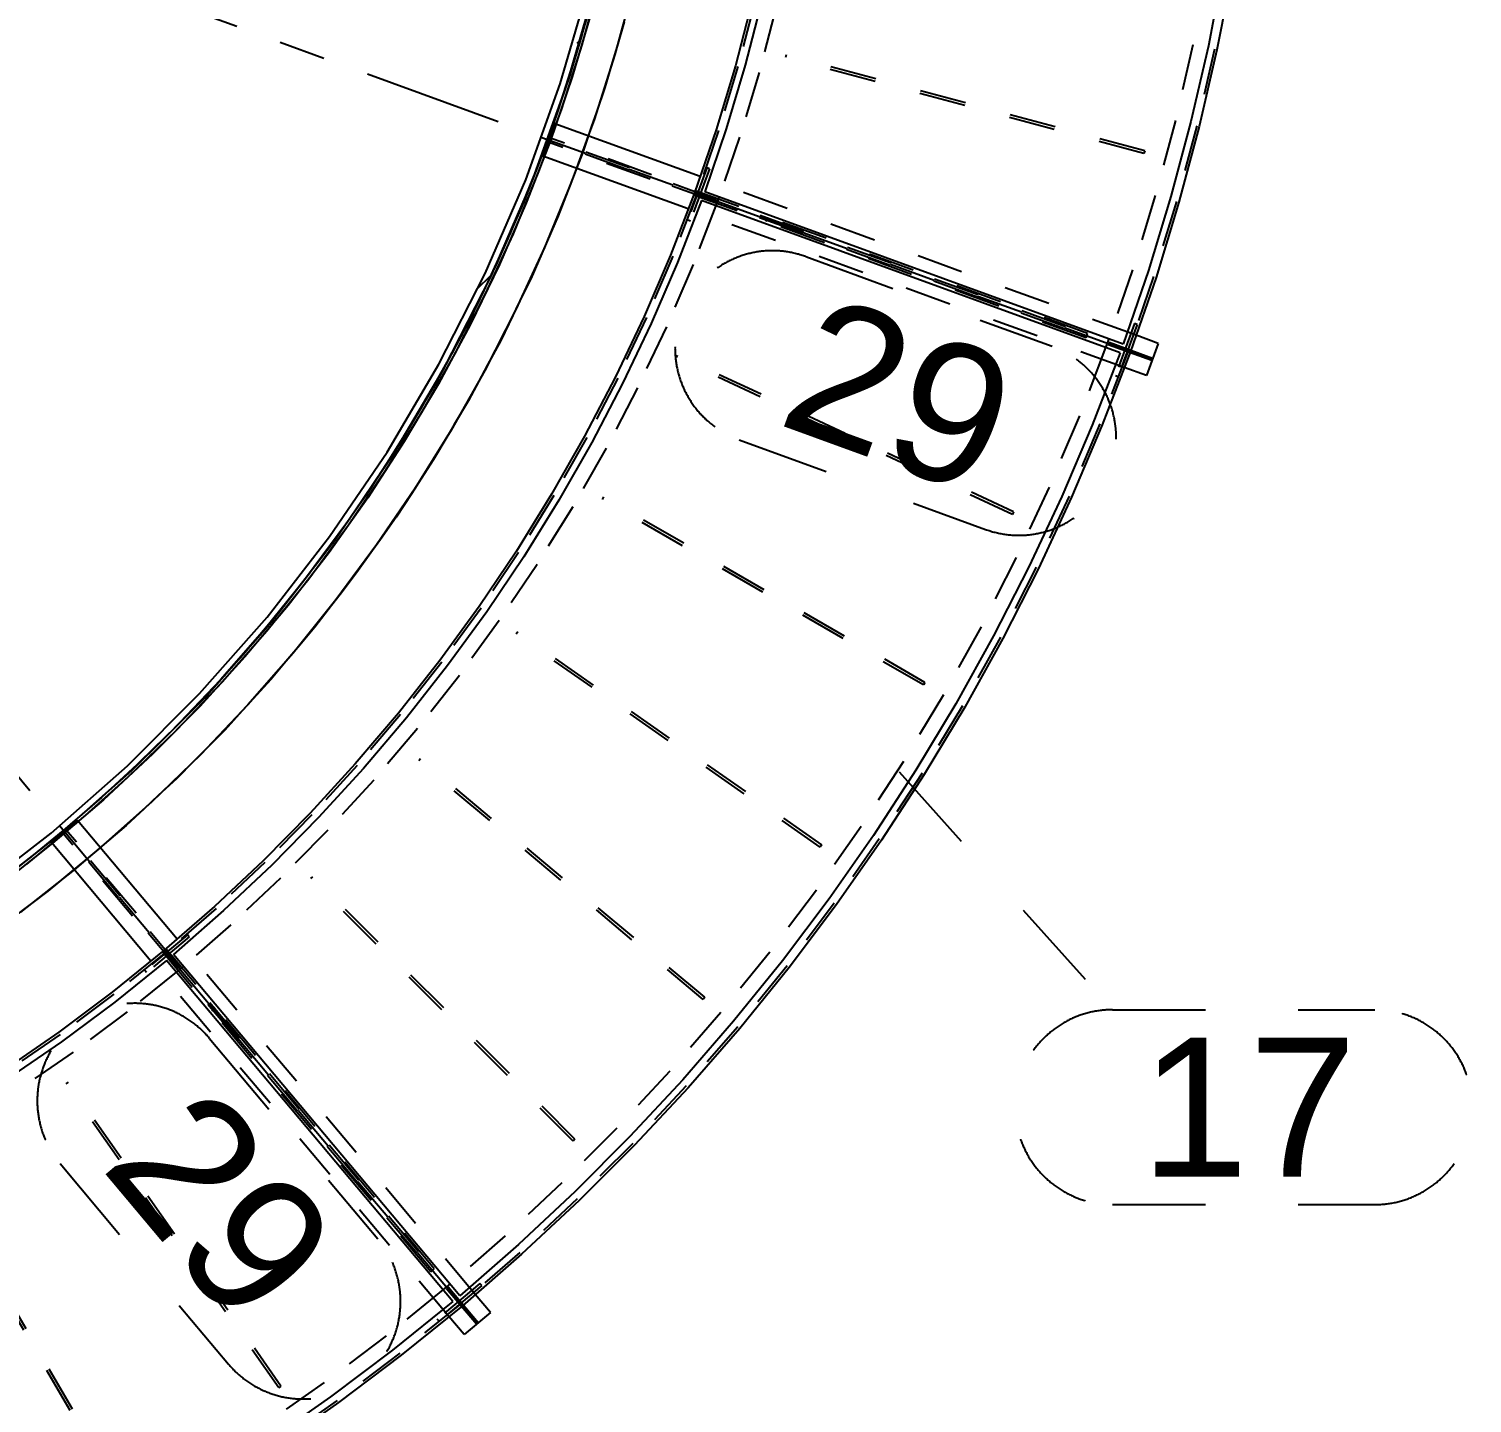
# Model space of a CAD drawing. Extents: x -29529 to 29888, y -30881 to 11129.
# Drawn here: x 8537 to 11647, y -5902 to -2940 of the extents above; entities that cross this region are included whole.
import ezdxf

# ---------------------------------------------------------------- set-up
doc = ezdxf.new("R2010")
doc.units = 0
for name, pattern in [('XKITLINE00', [0]), ('XKITLINE01', [4, 1, -1, 1, -1]), ('XKITLINE02', [4, 2, -2]), ('XKITLINE05', [8, 3, -1, 1, -1, 1, -1])]:
    doc.linetypes.add(name, pattern=pattern)
doc.layers.get('0').update_dxf_attribs({"linetype": 'CONTINUOUS', "lineweight": 25})
doc.layers.get('DEFPOINTS').update_dxf_attribs({"color": 3, "linetype": 'CONTINUOUS', "lineweight": 25})
doc.layers.add('01粗实线层', color=7, linetype='CONTINUOUS', lineweight=60)
for name, color, linetype in [('line', 7, 'CONTINUOUS'), ('mark', 7, 'CONTINUOUS'), ('part1', 7, 'CONTINUOUS')]:
    doc.layers.add(name, color=color, linetype=linetype)
doc.styles.add('HZ', font='仿宋_GB2312_3.ttf', dxfattribs={"width": 0.7})
doc.styles.add('STYLE_1', font='arial.ttf', dxfattribs={"height": 0.2})
doc.dimstyles.get("Standard").update_dxf_attribs({"dimscale": 20, "dimtxt": 3, "dimasz": 3.5, "dimexe": 2, "dimexo": 2, "dimgap": 1, "dimtad": 1, "dimdec": 0, "dimdsep": 46, "dimtxsty": 'HZ', "dimblk": 'OBLIQUE', "dimcen": 0, "dimclrd": 1, "dimclre": 1, "dimclrt": 1, "dimadec": 1, "dimazin": 2, "dimtfac": 1, "dimtdec": 0, "dimtmove": 1, "dimatfit": 0, "dimldrblk": 'OBLIQUE', "dimfxl": 0, "dimtolj": 1, "dimtzin": 0, "dimarcsym": 0})

# ---------------------------------------------------------------- blocks, each defined once
blk = doc.blocks.new('*D365')
at = {"layer": 'part1', "color": 0, "linetype": 'XKITLINE00'}
for p, q in [((1534.592, 1046.953), (1534.642, 1047.003)), ((1532.438, 1041.657), (1532.728, 1041.946))]:
    blk.add_line(p, q, dxfattribs=at)
blk = doc.blocks.new('*D625')
at = {"layer": 'part1', "color": 2, "linetype": 'XKITLINE00'}
for p, q in [((1548.704, 1065.317), (1548.182, 1065.225)), ((1548.182, 1065.225), (1548.197, 1065.126)), ((1548.704, 1065.317), (1548.968, 1063.645)), ((1548.968, 1063.645), (1549.175, 1061.964)), ((1549.175, 1061.964), (1549.322, 1060.278)), ((1549.322, 1060.278), (1549.411, 1058.587)), ((1549.411, 1058.587), (1549.44, 1056.895)), ((1549.44, 1056.895), (1549.411, 1055.202)), ((1549.411, 1055.202), (1549.322, 1053.511)), ((1549.322, 1053.511), (1549.175, 1051.825)), ((1549.175, 1051.825), (1548.968, 1050.145)), ((1548.968, 1050.145), (1548.704, 1048.473)), ((1548.704, 1048.473), (1548.381, 1046.811)), ((1548.381, 1046.811), (1548, 1045.161)), ((1548, 1045.161), (1547.562, 1043.526)), ((1547.562, 1043.526), (1547.067, 1041.907)), ((1547.067, 1041.907), (1546.516, 1040.307)), ((1546.05, 1040.583), (1546.017, 1040.488)), ((1546.516, 1040.307), (1546.017, 1040.488))]:
    blk.add_line(p, q, dxfattribs=at)
at = {"layer": 'part1', "color": 0, "linetype": 'XKITLINE01'}
for p, q in [((1548.649, 1065.307), (1548.914, 1063.637)), ((1548.197, 1065.126), (1548.443, 1063.571)), ((1548.914, 1063.637), (1549.12, 1061.959)), ((1548.443, 1063.571), (1548.648, 1061.909)), ((1548.648, 1061.909), (1548.793, 1060.241)), ((1549.12, 1061.959), (1549.267, 1060.274)), ((1548.793, 1060.241), (1548.881, 1058.569)), ((1549.267, 1060.274), (1549.356, 1058.585)), ((1548.881, 1058.569), (1548.91, 1056.895)), ((1549.356, 1058.585), (1549.385, 1056.895)), ((1548.91, 1056.895), (1548.881, 1055.221)), ((1549.385, 1056.895), (1549.356, 1055.204)), ((1548.881, 1055.221), (1548.794, 1053.548)), ((1549.356, 1055.204), (1549.267, 1053.515)), ((1548.794, 1053.548), (1548.648, 1051.88)), ((1549.267, 1053.515), (1549.12, 1051.831)), ((1548.648, 1051.88), (1548.444, 1050.219)), ((1549.12, 1051.831), (1548.914, 1050.152)), ((1548.444, 1050.219), (1548.182, 1048.565)), ((1548.914, 1050.152), (1548.649, 1048.482)), ((1548.182, 1048.565), (1547.862, 1046.921)), ((1548.649, 1048.482), (1548.327, 1046.822)), ((1547.862, 1046.921), (1547.485, 1045.29)), ((1548.327, 1046.822), (1547.946, 1045.175)), ((1547.485, 1045.29), (1547.052, 1043.672)), ((1547.946, 1045.175), (1547.509, 1043.541)), ((1547.052, 1043.672), (1546.563, 1042.071)), ((1547.509, 1043.541), (1547.014, 1041.924)), ((1546.563, 1042.071), (1546.017, 1040.488)), ((1547.014, 1041.924), (1546.464, 1040.325))]:
    blk.add_line(p, q, dxfattribs=at)
blk = doc.blocks.new('*D626')
at = {"layer": 'part1', "color": 2, "linetype": 'XKITLINE00'}
for p, q in [((1548.524, 1065.183), (1539.07, 1063.516)), ((1548.524, 1065.183), (1548.782, 1063.531)), ((1539.07, 1063.516), (1539.289, 1062.1)), ((1548.782, 1063.531), (1548.983, 1061.87)), ((1539.289, 1062.1), (1539.455, 1060.677)), ((1548.983, 1061.87), (1549.127, 1060.204)), ((1539.455, 1060.677), (1539.569, 1059.248)), ((1549.127, 1060.204), (1549.213, 1058.534)), ((1539.569, 1059.248), (1539.63, 1057.817)), ((1549.213, 1058.534), (1549.24, 1056.861)), ((1539.63, 1057.817), (1539.637, 1056.384)), ((1549.24, 1056.861), (1549.21, 1055.189)), ((1539.637, 1056.384), (1539.592, 1054.951)), ((1539.592, 1054.951), (1539.493, 1053.522)), ((1549.21, 1055.189), (1549.122, 1053.519)), ((1539.493, 1053.522), (1539.342, 1052.097)), ((1549.122, 1053.519), (1548.977, 1051.853)), ((1539.342, 1052.097), (1539.138, 1050.678)), ((1548.977, 1051.853), (1548.773, 1050.192)), ((1539.138, 1050.678), (1538.881, 1049.269)), ((1548.773, 1050.192), (1548.512, 1048.54)), ((1538.881, 1049.269), (1538.573, 1047.869)), ((1548.512, 1048.54), (1548.195, 1046.898)), ((1538.573, 1047.869), (1538.212, 1046.482)), ((1548.195, 1046.898), (1547.82, 1045.268)), ((1538.212, 1046.482), (1537.801, 1045.11)), ((1547.82, 1045.268), (1547.39, 1043.652)), ((1537.801, 1045.11), (1537.339, 1043.753)), ((1546.362, 1040.469), (1537.339, 1043.753)), ((1547.39, 1043.652), (1546.903, 1042.052)), ((1546.903, 1042.052), (1546.362, 1040.469))]:
    blk.add_line(p, q, dxfattribs=at)
blk = doc.blocks.new('*D628')
at = {"layer": 'part1', "color": 0, "linetype": 'XKITLINE01'}
for p, q in [((1539.097, 1046.702), (1539.081, 1046.644)), ((1546.807, 1044.574), (1539.081, 1046.644)), ((1546.823, 1044.632), (1539.097, 1046.702)), ((1546.823, 1044.632), (1546.807, 1044.574))]:
    blk.add_line(p, q, dxfattribs=at)
blk = doc.blocks.new('*D634')
at = {"layer": 'part1', "color": 0, "linetype": 'XKITLINE01'}
for p, q in [((1546.603, 1040.913), (1546.193, 1039.786)), ((1546.66, 1040.893), (1546.249, 1039.765)), ((1546.66, 1040.893), (1546.603, 1040.913)), ((1546.249, 1039.765), (1546.193, 1039.786))]:
    blk.add_line(p, q, dxfattribs=at)
blk = doc.blocks.new('*D644')
at = {"layer": 'line', "color": 4, "linetype": 'XKITLINE05'}
blk.add_line((1469.444, 1094.431), (1532.437, 1019.359), dxfattribs=at)
blk = doc.blocks.new('*D645')
at = {"layer": 'line', "color": 4, "linetype": 'XKITLINE05'}
blk.add_line((1454.896, 1073.654), (1546.985, 1040.136), dxfattribs=at)
blk = doc.blocks.new('*D652')
at = {"layer": 'part1', "color": 6, "linetype": 'XKITLINE05'}
for p, q in [((1534.227, 1046.079), (1534.841, 1048.191)), ((1534.361, 1046.036), (1534.976, 1048.156)), ((1533.483, 1044.01), (1534.227, 1046.079)), ((1533.613, 1043.959), (1534.361, 1046.036)), ((1532.609, 1041.992), (1533.483, 1044.01)), ((1532.736, 1041.933), (1533.613, 1043.959)), ((1531.611, 1040.033), (1532.609, 1041.992)), ((1531.734, 1039.966), (1532.736, 1041.933)), ((1530.492, 1038.141), (1531.611, 1040.033)), ((1530.61, 1038.066), (1531.734, 1039.966)), ((1529.256, 1036.322), (1530.492, 1038.141)), ((1529.369, 1036.24), (1530.61, 1038.066)), ((1527.908, 1034.585), (1529.256, 1036.322)), ((1528.016, 1034.496), (1529.369, 1036.24)), ((1526.454, 1032.936), (1527.908, 1034.585)), ((1526.556, 1032.84), (1528.016, 1034.496)), ((1524.9, 1031.381), (1526.454, 1032.936)), ((1524.995, 1031.279), (1526.556, 1032.84)), ((1523.25, 1029.927), (1524.9, 1031.381)), ((1523.34, 1029.819), (1524.995, 1031.279)), ((1521.513, 1028.579), (1523.25, 1029.927)), ((1521.595, 1028.466), (1523.34, 1029.819))]:
    blk.add_line(p, q, dxfattribs=at)
blk = doc.blocks.new('*D656')
at = {"layer": 'part1', "color": 6, "linetype": 'XKITLINE05'}
for p, q in [((1534.835, 1047.627), (1534.426, 1046.244)), ((1534.893, 1047.611), (1534.483, 1046.226)), ((1535.607, 1047.416), (1535.451, 1046.889)), ((1534.682, 1047.108), (1534.581, 1046.769)), ((1535.451, 1046.889), (1535.346, 1046.534)), ((1534.581, 1046.769), (1534.426, 1046.244)), ((1535.346, 1046.534), (1535.188, 1046.001)), ((1534.426, 1046.244), (1533.96, 1044.878)), ((1534.483, 1046.226), (1534.016, 1044.858)), ((1535.188, 1046.001), (1535.006, 1045.466)), ((1534.246, 1045.717), (1534.142, 1045.411)), ((1534.142, 1045.411), (1533.96, 1044.878)), ((1535.006, 1045.466), (1534.896, 1045.145)), ((1534.831, 1044.953), (1534.712, 1044.604)), ((1534.896, 1045.145), (1534.831, 1044.953)), ((1534.016, 1044.858), (1533.494, 1043.51)), ((1533.96, 1044.878), (1533.733, 1044.292)), ((1533.754, 1044.347), (1533.733, 1044.292)), ((1534.712, 1044.604), (1534.389, 1043.772)), ((1533.733, 1044.292), (1533.439, 1043.533)), ((1534.503, 1044.066), (1534.389, 1043.772)), ((1534.578, 1044.258), (1534.503, 1044.066)), ((1534.389, 1043.772), (1534.178, 1043.229)), ((1533.439, 1043.533), (1532.862, 1042.21)), ((1533.494, 1043.51), (1532.917, 1042.185)), ((1534.178, 1043.229), (1533.944, 1042.69)), ((1533.207, 1043.002), (1533.095, 1042.746)), ((1533.095, 1042.746), (1532.862, 1042.21)), ((1533.944, 1042.69), (1533.826, 1042.419)), ((1532.862, 1042.21), (1532.232, 1040.913)), ((1532.917, 1042.185), (1532.285, 1040.885)), ((1533.826, 1042.419), (1533.589, 1041.876)), ((1533.589, 1041.876), (1533.329, 1041.341)), ((1532.55, 1041.567), (1532.49, 1041.444)), ((1532.49, 1041.444), (1532.232, 1040.913)), ((1533.329, 1041.341), (1533.206, 1041.087)), ((1532.285, 1040.885), (1531.601, 1039.612)), ((1532.232, 1040.913), (1531.931, 1040.352)), ((1533.206, 1041.087), (1532.944, 1040.548)), ((1531.931, 1040.352), (1531.549, 1039.642)), ((1531.953, 1040.393), (1531.931, 1040.352)), ((1532.944, 1040.548), (1532.661, 1040.022)), ((1532.661, 1040.022), (1532.531, 1039.779)), ((1531.549, 1039.642), (1530.814, 1038.4)), ((1532.531, 1039.779), (1532.246, 1039.249)), ((1531.601, 1039.612), (1530.865, 1038.368)), ((1531.248, 1039.133), (1531.117, 1038.912)), ((1532.246, 1039.249), (1531.941, 1038.733)), ((1531.117, 1038.912), (1530.814, 1038.4)), ((1531.941, 1038.733), (1531.801, 1038.497)), ((1530.814, 1038.4), (1530.029, 1037.19)), ((1531.801, 1038.497), (1531.494, 1037.979)), ((1530.865, 1038.368), (1530.079, 1037.156)), ((1531.494, 1037.979), (1531.17, 1037.478)), ((1531.17, 1037.478), (1531.018, 1037.244)), ((1530.079, 1037.156), (1529.243, 1035.977)), ((1530.029, 1037.19), (1529.674, 1036.689)), ((1531.018, 1037.244), (1530.691, 1036.74)), ((1529.674, 1036.689), (1529.195, 1036.012)), ((1529.692, 1036.713), (1529.674, 1036.689)), ((1530.691, 1036.74), (1530.349, 1036.257)), ((1530.349, 1036.257), (1530.182, 1036.022)), ((1529.195, 1036.012), (1528.313, 1034.87)), ((1529.243, 1035.977), (1528.36, 1034.833)), ((1530.182, 1036.022), (1529.838, 1035.536)), ((1528.667, 1035.328), (1528.313, 1034.87)), ((1528.843, 1035.556), (1528.667, 1035.328)), ((1529.838, 1035.536), (1529.481, 1035.074)), ((1529.481, 1035.074), (1529.295, 1034.833)), ((1528.313, 1034.87), (1527.385, 1033.766)), ((1528.36, 1034.833), (1527.431, 1033.726)), ((1529.295, 1034.833), (1528.936, 1034.368)), ((1528.936, 1034.368), (1528.568, 1033.929)), ((1527.385, 1033.766), (1526.413, 1032.7)), ((1528.568, 1033.929), (1528.357, 1033.679)), ((1527.431, 1033.726), (1526.456, 1032.659)), ((1528.357, 1033.679), (1527.987, 1033.239)), ((1527.987, 1033.239), (1527.61, 1032.825)), ((1527.61, 1032.825), (1527.371, 1032.563)), ((1526.413, 1032.7), (1525.397, 1031.675)), ((1526.456, 1032.659), (1525.439, 1031.632)), ((1527.371, 1032.563), (1526.993, 1032.149)), ((1525.988, 1032.271), (1525.774, 1032.056)), ((1525.774, 1032.056), (1525.397, 1031.675)), ((1526.993, 1032.149), (1526.61, 1031.762)), ((1525.397, 1031.675), (1524.341, 1030.693)), ((1525.439, 1031.632), (1524.381, 1030.648)), ((1526.61, 1031.762), (1526.337, 1031.487)), ((1526.337, 1031.487), (1525.954, 1031.1)), ((1525.954, 1031.1), (1525.569, 1030.743)), ((1524.341, 1030.693), (1523.244, 1029.755)), ((1524.381, 1030.648), (1523.282, 1029.709)), ((1525.569, 1030.743), (1525.257, 1030.452)), ((1525.257, 1030.452), (1524.873, 1030.096)), ((1524.873, 1030.096), (1524.491, 1029.768)), ((1523.244, 1029.755), (1522.111, 1028.863)), ((1523.282, 1029.709), (1522.147, 1028.815)), ((1524.491, 1029.768), (1523.752, 1029.136)), ((1523.75, 1029.135), (1523.375, 1028.84)), ((1523.752, 1029.136), (1523.75, 1029.135)), ((1523.752, 1029.136), (1523.75, 1029.135)), ((1523.375, 1028.84), (1522.966, 1028.518)), ((1522.966, 1028.518), (1522.592, 1028.224))]:
    blk.add_line(p, q, dxfattribs=at)
blk = doc.blocks.new('*D658')
at = {"layer": 'part1', "color": 6, "linetype": 'XKITLINE05'}
for p, q in [((1535.074, 1048.312), (1534.692, 1046.919)), ((1535.791, 1048.132), (1535.402, 1046.709)), ((1534.839, 1047.682), (1534.635, 1046.936)), ((1534.692, 1046.919), (1534.253, 1045.542)), ((1534.635, 1046.936), (1534.493, 1046.493)), ((1534.493, 1046.493), (1534.249, 1045.727)), ((1535.402, 1046.709), (1534.954, 1045.303)), ((1534.197, 1045.561), (1533.703, 1044.206)), ((1534.249, 1045.727), (1534.197, 1045.561)), ((1534.253, 1045.542), (1534.132, 1045.208)), ((1534.954, 1045.303), (1534.827, 1044.955)), ((1534.132, 1045.208), (1533.878, 1044.513)), ((1534.827, 1044.955), (1534.574, 1044.259)), ((1533.878, 1044.513), (1533.759, 1044.185)), ((1533.759, 1044.185), (1533.209, 1042.848)), ((1533.696, 1044.189), (1533.37, 1043.397)), ((1533.703, 1044.206), (1533.696, 1044.189)), ((1534.574, 1044.259), (1534.449, 1043.917)), ((1534.449, 1043.917), (1533.887, 1042.553)), ((1533.37, 1043.397), (1533.154, 1042.872)), ((1533.209, 1042.848), (1532.604, 1041.536)), ((1533.154, 1042.872), (1532.97, 1042.474)), ((1532.97, 1042.474), (1532.58, 1041.626)), ((1533.887, 1042.553), (1533.27, 1041.213)), ((1532.55, 1041.562), (1531.894, 1040.278)), ((1532.604, 1041.536), (1531.947, 1040.249)), ((1532.58, 1041.626), (1532.55, 1041.562)), ((1533.27, 1041.213), (1532.599, 1039.899)), ((1531.894, 1040.278), (1531.884, 1040.26)), ((1531.947, 1040.249), (1531.237, 1038.991)), ((1531.884, 1040.26), (1531.384, 1039.375)), ((1532.599, 1039.899), (1531.874, 1038.614)), ((1531.384, 1039.375), (1531.185, 1039.021)), ((1531.185, 1039.021), (1530.974, 1038.68)), ((1531.237, 1038.991), (1530.476, 1037.763)), ((1530.974, 1038.68), (1530.425, 1037.795)), ((1531.874, 1038.614), (1531.097, 1037.36)), ((1530.425, 1037.795), (1529.978, 1037.135)), ((1530.476, 1037.763), (1529.665, 1036.567)), ((1531.097, 1037.36), (1530.269, 1036.139)), ((1529.978, 1037.135), (1529.616, 1036.601)), ((1529.665, 1036.567), (1528.806, 1035.405)), ((1529.605, 1036.586), (1528.922, 1035.664)), ((1529.616, 1036.601), (1529.605, 1036.586)), ((1530.269, 1036.139), (1529.392, 1034.953)), ((1528.922, 1035.664), (1528.758, 1035.442)), ((1528.806, 1035.405), (1527.9, 1034.279)), ((1528.758, 1035.442), (1528.539, 1035.169)), ((1528.539, 1035.169), (1527.854, 1034.318)), ((1529.392, 1034.953), (1528.466, 1033.804)), ((1527.9, 1034.279), (1526.948, 1033.192)), ((1527.854, 1034.318), (1527.007, 1033.35)), ((1528.466, 1033.804), (1527.495, 1032.693)), ((1526.948, 1033.192), (1525.953, 1032.145)), ((1526.893, 1033.222), (1526.027, 1032.311)), ((1526.904, 1033.233), (1526.893, 1033.222)), ((1527.007, 1033.35), (1526.904, 1033.233)), ((1527.495, 1032.693), (1526.478, 1031.624)), ((1525.91, 1032.187), (1525.711, 1031.994)), ((1526.027, 1032.311), (1525.91, 1032.187)), ((1525.711, 1031.994), (1524.874, 1031.183)), ((1525.953, 1032.145), (1524.915, 1031.139)), ((1526.478, 1031.624), (1525.419, 1030.597)), ((1524.915, 1031.139), (1523.84, 1030.18)), ((1524.874, 1031.183), (1523.842, 1030.262)), ((1525.419, 1030.597), (1524.319, 1029.615)), ((1523.837, 1030.177), (1522.721, 1029.26)), ((1523.79, 1030.216), (1522.747, 1029.359)), ((1523.798, 1030.223), (1523.79, 1030.216)), ((1523.842, 1030.262), (1523.798, 1030.223)), ((1523.837, 1030.177), (1523.84, 1030.18)), ((1523.84, 1030.18), (1523.837, 1030.177)), ((1523.268, 1029.71), (1522.721, 1029.26)), ((1524.319, 1029.615), (1523.179, 1028.678)), ((1524.319, 1029.615), (1524.316, 1029.613)), ((1523.744, 1029.143), (1523.179, 1028.678)), ((1523.179, 1028.678), (1522.001, 1027.789))]:
    blk.add_line(p, q, dxfattribs=at)
blk = doc.blocks.new('*D665')
at = {"layer": 'part1', "color": 0, "linetype": 'XKITLINE01'}
for p, q in [((1532.495, 1020.223), (1531.576, 1019.452)), ((1532.533, 1020.177), (1531.614, 1019.406)), ((1532.533, 1020.177), (1532.495, 1020.223)), ((1531.614, 1019.406), (1531.576, 1019.452))]:
    blk.add_line(p, q, dxfattribs=at)
blk = doc.blocks.new('*D666')
at = {"layer": 'part1', "color": 0, "linetype": 'XKITLINE01'}
for p, q in [((1526.189, 1027.738), (1525.27, 1026.967)), ((1526.228, 1027.692), (1525.308, 1026.921)), ((1526.228, 1027.692), (1526.189, 1027.738)), ((1525.308, 1026.921), (1525.27, 1026.967))]:
    blk.add_line(p, q, dxfattribs=at)
blk = doc.blocks.new('*D672')
at = {"layer": 'part1', "color": 2, "linetype": 'XKITLINE00'}
for p, q in [((1537.119, 1043.727), (1536.601, 1042.383)), ((1537.617, 1043.546), (1537.119, 1043.727)), ((1537.617, 1043.546), (1537.581, 1043.452)), ((1536.601, 1042.383), (1536.033, 1041.06)), ((1536.033, 1041.06), (1535.417, 1039.759)), ((1535.417, 1039.759), (1534.752, 1038.482)), ((1534.752, 1038.482), (1534.04, 1037.231)), ((1534.04, 1037.231), (1533.281, 1036.007)), ((1533.281, 1036.007), (1532.478, 1034.812)), ((1532.478, 1034.812), (1531.63, 1033.648)), ((1531.63, 1033.648), (1530.739, 1032.517)), ((1530.739, 1032.517), (1529.807, 1031.42)), ((1529.807, 1031.42), (1528.834, 1030.358)), ((1528.834, 1030.358), (1527.823, 1029.334)), ((1527.823, 1029.334), (1526.773, 1028.348)), ((1526.773, 1028.348), (1525.688, 1027.402)), ((1526.029, 1026.996), (1525.688, 1027.402)), ((1526.104, 1027.062), (1526.029, 1026.996))]:
    blk.add_line(p, q, dxfattribs=at)
at = {"layer": 'part1', "color": 0, "linetype": 'XKITLINE01'}
for p, q in [((1537.17, 1043.708), (1536.652, 1042.363)), ((1537.581, 1043.452), (1537.092, 1042.184)), ((1536.652, 1042.363), (1536.084, 1041.038)), ((1537.092, 1042.184), (1536.517, 1040.842)), ((1536.084, 1041.038), (1535.466, 1039.735)), ((1536.517, 1040.842), (1535.891, 1039.523)), ((1535.466, 1039.735), (1534.8, 1038.456)), ((1535.891, 1039.523), (1535.218, 1038.228)), ((1534.8, 1038.456), (1534.087, 1037.202)), ((1535.218, 1038.228), (1534.496, 1036.96)), ((1534.087, 1037.202), (1533.328, 1035.977)), ((1534.496, 1036.96), (1533.727, 1035.719)), ((1533.328, 1035.977), (1532.523, 1034.78)), ((1533.727, 1035.719), (1532.912, 1034.508)), ((1532.523, 1034.78), (1531.674, 1033.615)), ((1532.912, 1034.508), (1532.053, 1033.328)), ((1531.674, 1033.615), (1530.782, 1032.482)), ((1532.053, 1033.328), (1531.15, 1032.181)), ((1530.782, 1032.482), (1529.848, 1031.383)), ((1531.15, 1032.181), (1530.205, 1031.069)), ((1529.848, 1031.383), (1528.874, 1030.32)), ((1530.205, 1031.069), (1529.218, 1029.993)), ((1528.874, 1030.32), (1527.861, 1029.294)), ((1529.218, 1029.993), (1528.193, 1028.954)), ((1527.861, 1029.294), (1526.81, 1028.307)), ((1528.193, 1028.954), (1527.129, 1027.955)), ((1526.81, 1028.307), (1525.723, 1027.36)), ((1527.129, 1027.955), (1526.029, 1026.996))]:
    blk.add_line(p, q, dxfattribs=at)
blk = doc.blocks.new('*D673')
at = {"layer": 'part1', "color": 2, "linetype": 'XKITLINE00'}
for p, q in [((1539.378, 1063.672), (1538.855, 1063.58)), ((1539.378, 1063.672), (1539.393, 1063.573)), ((1538.855, 1063.58), (1539.079, 1062.158)), ((1539.079, 1062.158), (1539.249, 1060.728)), ((1539.249, 1060.728), (1539.366, 1059.293)), ((1539.366, 1059.293), (1539.428, 1057.854)), ((1539.428, 1057.854), (1539.437, 1056.415)), ((1539.437, 1056.415), (1539.393, 1054.976)), ((1539.393, 1054.976), (1539.294, 1053.539)), ((1539.294, 1053.539), (1539.142, 1052.107)), ((1539.142, 1052.107), (1538.936, 1050.682)), ((1538.936, 1050.682), (1538.677, 1049.266)), ((1538.677, 1049.266), (1538.365, 1047.86)), ((1538.365, 1047.86), (1538.002, 1046.467)), ((1538.002, 1046.467), (1537.586, 1045.089)), ((1537.586, 1045.089), (1537.119, 1043.727)), ((1537.617, 1043.546), (1537.119, 1043.727)), ((1537.649, 1043.64), (1537.617, 1043.546))]:
    blk.add_line(p, q, dxfattribs=at)
at = {"layer": 'part1', "color": 0, "linetype": 'XKITLINE01'}
for p, q in [((1538.91, 1063.59), (1539.133, 1062.165)), ((1539.393, 1063.573), (1539.604, 1062.23)), ((1539.133, 1062.165), (1539.304, 1060.733)), ((1539.604, 1062.23), (1539.777, 1060.781)), ((1539.304, 1060.733), (1539.421, 1059.296)), ((1539.777, 1060.781), (1539.895, 1059.326)), ((1539.421, 1059.296), (1539.483, 1057.856)), ((1539.895, 1059.326), (1539.958, 1057.868)), ((1539.483, 1057.856), (1539.492, 1056.414)), ((1539.958, 1057.868), (1539.968, 1056.408)), ((1539.492, 1056.414), (1539.448, 1054.973)), ((1539.968, 1056.408), (1539.922, 1054.949)), ((1539.448, 1054.973), (1539.349, 1053.534)), ((1539.922, 1054.949), (1539.822, 1053.493)), ((1539.349, 1053.534), (1539.196, 1052.101)), ((1539.822, 1053.493), (1539.668, 1052.042)), ((1539.196, 1052.101), (1538.99, 1050.673)), ((1539.668, 1052.042), (1539.459, 1050.597)), ((1538.99, 1050.673), (1538.731, 1049.255)), ((1539.459, 1050.597), (1539.197, 1049.161)), ((1538.731, 1049.255), (1538.419, 1047.847)), ((1539.197, 1049.161), (1538.881, 1047.736)), ((1538.419, 1047.847), (1538.054, 1046.452)), ((1538.881, 1047.736), (1538.512, 1046.324)), ((1538.054, 1046.452), (1537.638, 1045.072)), ((1538.512, 1046.324), (1538.09, 1044.926)), ((1537.638, 1045.072), (1537.17, 1043.708)), ((1538.09, 1044.926), (1537.617, 1043.546))]:
    blk.add_line(p, q, dxfattribs=at)
blk = doc.blocks.new('*D674')
at = {"layer": 'part1', "color": 2, "linetype": 'XKITLINE00'}
for p, q in [((1534.107, 1045.217), (1533.854, 1044.522)), ((1537.239, 1044.077), (1534.107, 1045.217)), ((1536.986, 1043.382), (1533.854, 1044.522)), ((1547.112, 1040.483), (1546.636, 1040.657)), ((1547.112, 1040.483), (1546.859, 1039.788)), ((1546.859, 1039.788), (1546.383, 1039.961))]:
    blk.add_line(p, q, dxfattribs=at)
at = {"layer": 'part1', "color": 0, "linetype": 'XKITLINE01'}
for p, q in [((1546.977, 1040.112), (1533.972, 1044.846)), ((1546.994, 1040.159), (1533.989, 1044.893)), ((1546.636, 1040.657), (1537.239, 1044.077)), ((1546.383, 1039.961), (1536.986, 1043.382))]:
    blk.add_line(p, q, dxfattribs=at)
blk = doc.blocks.new('*D676')
at = {"layer": 'part1', "color": 0, "linetype": 'XKITLINE01'}
for p, q in [((1533.997, 1044.916), (1533.963, 1044.822)), ((1545.559, 1040.602), (1533.963, 1044.822)), ((1545.593, 1040.696), (1533.997, 1044.916)), ((1538.661, 1043.112), (1538.696, 1043.206)), ((1545.559, 1040.602), (1545.593, 1040.696)), ((1545.559, 1040.602), (1545.593, 1040.696))]:
    blk.add_line(p, q, dxfattribs=at)
blk = doc.blocks.new('*D678')
at = {"layer": 'part1', "color": 0, "linetype": 'XKITLINE01'}
for p, q in [((1535.158, 1037.174), (1535.128, 1037.122)), ((1542.085, 1033.174), (1535.158, 1037.174)), ((1542.055, 1033.122), (1535.128, 1037.122)), ((1542.085, 1033.174), (1542.055, 1033.122))]:
    blk.add_line(p, q, dxfattribs=at)
blk = doc.blocks.new('*D679')
at = {"layer": 'part1', "color": 0, "linetype": 'XKITLINE01'}
for p, q in [((1536.747, 1040.231), (1536.722, 1040.177)), ((1543.971, 1036.796), (1536.722, 1040.177)), ((1543.996, 1036.851), (1536.747, 1040.231)), ((1543.996, 1036.851), (1543.971, 1036.796))]:
    blk.add_line(p, q, dxfattribs=at)
blk = doc.blocks.new('*D680')
at = {"layer": 'part1', "color": 0, "linetype": 'XKITLINE01'}
for p, q in [((1537.385, 1044.268), (1536.974, 1043.141)), ((1537.441, 1044.248), (1537.031, 1043.12)), ((1537.441, 1044.248), (1537.385, 1044.268)), ((1537.031, 1043.12), (1536.974, 1043.141))]:
    blk.add_line(p, q, dxfattribs=at)
blk = doc.blocks.new('*D755')
at = {"layer": 'mark', "color": 0, "linetype": 'XKITLINE02'}
for p, q in [((1526.662, 1025.51), (1530.294, 1021.182)), ((1523.444, 1022.811), (1527.076, 1018.482))]:
    blk.add_line(p, q, dxfattribs=at)
for centre, start, end in [((1525.053, 1024.16), 40.0001, -139.9999), ((1528.685, 1019.832), -139.9999, 40.0001)]:
    blk.add_arc(centre, 2.1, start, end, dxfattribs=at)
at = {"layer": 'mark', "color": 1, "style": 'STYLE_1'}
blk.add_text('29', height=3, rotation=-50.002, dxfattribs=at).set_placement((1524.29, 1022.737))
blk = doc.blocks.new('*D756')
at = {"layer": 'mark', "color": 0, "linetype": 'XKITLINE02'}
for p, q in [((1539.518, 1042.353), (1544.827, 1040.421)), ((1538.081, 1038.407), (1543.391, 1036.474))]:
    blk.add_line(p, q, dxfattribs=at)
for centre, start, end in [((1538.8, 1040.38), 70.0001, -109.9999), ((1544.109, 1038.448), -109.9999, 70.0001)]:
    blk.add_arc(centre, 2.1, start, end, dxfattribs=at)
at = {"layer": 'mark', "color": 1, "style": 'STYLE_1'}
blk.add_text('29', height=3, rotation=-20.002, dxfattribs=at).set_placement((1538.851, 1038.765))
blk = doc.blocks.new('*D780')
at = {"layer": 'part1', "color": 2, "linetype": 'XKITLINE00'}
for p, q in [((1525.688, 1027.402), (1524.568, 1026.497)), ((1526.028, 1026.996), (1525.688, 1027.402)), ((1526.028, 1026.996), (1525.951, 1026.933)), ((1524.568, 1026.497), (1523.415, 1025.635)), ((1523.415, 1025.635), (1522.23, 1024.817)), ((1522.23, 1024.817), (1521.016, 1024.043)), ((1521.016, 1024.043), (1519.773, 1023.315)), ((1519.773, 1023.315), (1518.505, 1022.635)), ((1518.505, 1022.635), (1517.211, 1022.002)), ((1517.211, 1022.002), (1515.895, 1021.418)), ((1515.895, 1021.418), (1514.558, 1020.883)), ((1514.558, 1020.883), (1513.202, 1020.399)), ((1513.202, 1020.399), (1511.829, 1019.966)), ((1511.829, 1019.966), (1510.441, 1019.585)), ((1510.441, 1019.585), (1509.039, 1019.256)), ((1509.039, 1019.256), (1507.626, 1018.98)), ((1507.626, 1018.98), (1507.718, 1018.458)), ((1507.816, 1018.477), (1507.718, 1018.458))]:
    blk.add_line(p, q, dxfattribs=at)
at = {"layer": 'part1', "color": 0, "linetype": 'XKITLINE01'}
for p, q in [((1525.723, 1027.36), (1524.601, 1026.454)), ((1525.951, 1026.933), (1524.893, 1026.079)), ((1524.601, 1026.454), (1523.447, 1025.59)), ((1524.893, 1026.079), (1523.724, 1025.205)), ((1523.447, 1025.59), (1522.26, 1024.771)), ((1523.724, 1025.205), (1522.523, 1024.375)), ((1522.26, 1024.771), (1521.044, 1023.996)), ((1522.523, 1024.375), (1521.292, 1023.591)), ((1521.044, 1023.996), (1519.8, 1023.267)), ((1521.292, 1023.591), (1520.033, 1022.853)), ((1519.8, 1023.267), (1518.53, 1022.586)), ((1520.033, 1022.853), (1518.746, 1022.163)), ((1518.53, 1022.586), (1517.235, 1021.952)), ((1517.235, 1021.952), (1515.917, 1021.367)), ((1518.746, 1022.163), (1517.435, 1021.521)), ((1515.917, 1021.367), (1514.578, 1020.832)), ((1517.435, 1021.521), (1516.101, 1020.929)), ((1514.578, 1020.832), (1513.22, 1020.347)), ((1516.101, 1020.929), (1514.746, 1020.388)), ((1514.746, 1020.388), (1513.371, 1019.897)), ((1513.22, 1020.347), (1511.845, 1019.914)), ((1511.845, 1019.914), (1510.454, 1019.532)), ((1513.371, 1019.897), (1511.979, 1019.458)), ((1510.454, 1019.532), (1509.051, 1019.202)), ((1511.979, 1019.458), (1510.571, 1019.071)), ((1509.051, 1019.202), (1507.635, 1018.925)), ((1510.571, 1019.071), (1509.15, 1018.738)), ((1509.15, 1018.738), (1507.718, 1018.458))]:
    blk.add_line(p, q, dxfattribs=at)
blk = doc.blocks.new('*D781')
at = {"layer": 'part1', "color": 0, "linetype": 'XKITLINE01'}
for p, q in [((1531.697, 1020.085), (1530.474, 1019.094)), ((1532.081, 1019.784), (1531.775, 1020.148)), ((1532.081, 1019.784), (1530.766, 1018.72)), ((1530.474, 1019.094), (1529.136, 1018.086)), ((1530.766, 1018.72), (1529.416, 1017.702)), ((1529.136, 1018.086), (1527.765, 1017.126)), ((1529.416, 1017.702), (1528.031, 1016.732)), ((1527.765, 1017.126), (1526.361, 1016.214)), ((1528.031, 1016.732), (1526.612, 1015.811)), ((1526.361, 1016.214), (1524.925, 1015.352)), ((1526.612, 1015.811), (1525.163, 1014.94)), ((1524.925, 1015.352), (1523.461, 1014.54)), ((1525.163, 1014.94), (1523.684, 1014.12)), ((1523.461, 1014.54), (1521.969, 1013.78)), ((1523.684, 1014.12), (1522.177, 1013.353)), ((1521.969, 1013.78), (1520.452, 1013.072)), ((1522.177, 1013.353), (1520.645, 1012.638)), ((1520.452, 1013.072), (1518.91, 1012.418)), ((1520.645, 1012.638), (1519.088, 1011.977)), ((1518.91, 1012.418), (1517.347, 1011.818)), ((1519.088, 1011.977), (1517.51, 1011.371)), ((1517.347, 1011.818), (1515.764, 1011.273)), ((1517.51, 1011.371), (1515.911, 1010.821)), ((1515.764, 1011.273), (1514.163, 1010.783)), ((1514.163, 1010.783), (1512.545, 1010.35)), ((1515.911, 1010.821), (1514.294, 1010.326)), ((1512.545, 1010.35), (1510.914, 1009.973)), ((1514.294, 1010.326), (1512.66, 1009.889)), ((1510.914, 1009.973), (1509.27, 1009.654)), ((1512.66, 1009.889), (1511.013, 1009.508)), ((1509.352, 1009.185), (1509.27, 1009.654)), ((1511.013, 1009.508), (1509.352, 1009.185)), ((1509.352, 1009.185), (1509.353, 1009.186))]:
    blk.add_line(p, q, dxfattribs=at)
at = {"layer": 'part1', "color": 2, "linetype": 'XKITLINE00'}
for p, q in [((1531.775, 1020.148), (1531.697, 1020.085)), ((1532.116, 1019.742), (1531.775, 1020.148)), ((1532.116, 1019.742), (1530.8, 1018.676)), ((1530.8, 1018.676), (1529.448, 1017.657)), ((1529.448, 1017.657), (1528.061, 1016.686)), ((1528.061, 1016.686), (1526.642, 1015.764)), ((1526.642, 1015.764), (1525.19, 1014.892)), ((1525.19, 1014.892), (1523.71, 1014.072)), ((1523.71, 1014.072), (1522.201, 1013.303)), ((1522.201, 1013.303), (1520.667, 1012.588)), ((1520.667, 1012.588), (1519.109, 1011.926)), ((1519.109, 1011.926), (1517.528, 1011.32)), ((1517.528, 1011.32), (1515.928, 1010.768)), ((1515.928, 1010.768), (1514.309, 1010.273)), ((1514.309, 1010.273), (1512.674, 1009.835)), ((1512.674, 1009.835), (1511.024, 1009.454)), ((1509.369, 1009.673), (1509.27, 1009.654)), ((1509.362, 1009.131), (1509.27, 1009.654)), ((1511.024, 1009.454), (1509.362, 1009.131))]:
    blk.add_line(p, q, dxfattribs=at)
blk = doc.blocks.new('*D782')
at = {"layer": 'part1', "color": 2, "linetype": 'XKITLINE00'}
for p, q in [((1525.74, 1027.185), (1524.623, 1026.287)), ((1531.91, 1019.831), (1525.74, 1027.185)), ((1524.623, 1026.287), (1523.473, 1025.431)), ((1523.473, 1025.431), (1522.293, 1024.618)), ((1522.293, 1024.618), (1521.084, 1023.85)), ((1521.084, 1023.85), (1519.846, 1023.127)), ((1519.846, 1023.127), (1518.583, 1022.45)), ((1518.583, 1022.45), (1517.296, 1021.821)), ((1517.296, 1021.821), (1515.986, 1021.239)), ((1515.986, 1021.239), (1514.656, 1020.707)), ((1514.656, 1020.707), (1513.306, 1020.224)), ((1513.306, 1020.224), (1511.94, 1019.792)), ((1511.94, 1019.792), (1510.559, 1019.41)), ((1531.91, 1019.831), (1530.609, 1018.781)), ((1510.559, 1019.41), (1509.165, 1019.08)), ((1509.165, 1019.08), (1507.759, 1018.802)), ((1509.426, 1009.346), (1507.759, 1018.802)), ((1530.609, 1018.781), (1529.271, 1017.776)), ((1529.271, 1017.776), (1527.9, 1016.819)), ((1527.9, 1016.819), (1526.496, 1015.909)), ((1526.496, 1015.909), (1525.062, 1015.049)), ((1525.062, 1015.049), (1523.598, 1014.239)), ((1523.598, 1014.239), (1522.108, 1013.48)), ((1522.108, 1013.48), (1520.592, 1012.773)), ((1520.592, 1012.773), (1519.053, 1012.119)), ((1519.053, 1012.119), (1517.491, 1011.519)), ((1517.491, 1011.519), (1515.91, 1010.973)), ((1515.91, 1010.973), (1514.311, 1010.482)), ((1514.311, 1010.482), (1512.696, 1010.047)), ((1512.696, 1010.047), (1511.067, 1009.668)), ((1511.067, 1009.668), (1509.426, 1009.346))]:
    blk.add_line(p, q, dxfattribs=at)
blk = doc.blocks.new('*D783')
at = {"layer": 'part1', "color": 0, "linetype": 'XKITLINE01'}
for p, q in [((1545.982, 1040.395), (1545.417, 1038.925)), ((1546.464, 1040.326), (1545.858, 1038.747)), ((1546.464, 1040.326), (1546.017, 1040.488)), ((1545.417, 1038.925), (1544.763, 1037.384)), ((1545.858, 1038.747), (1545.197, 1037.19)), ((1544.763, 1037.384), (1544.056, 1035.866)), ((1545.197, 1037.19), (1544.482, 1035.658)), ((1544.056, 1035.866), (1543.295, 1034.374)), ((1544.482, 1035.658), (1543.715, 1034.151)), ((1543.295, 1034.374), (1542.484, 1032.91)), ((1543.715, 1034.151), (1542.895, 1032.672)), ((1542.484, 1032.91), (1541.621, 1031.474)), ((1542.895, 1032.672), (1542.024, 1031.223)), ((1541.621, 1031.474), (1540.709, 1030.07)), ((1542.024, 1031.223), (1541.103, 1029.805)), ((1540.709, 1030.07), (1539.749, 1028.699)), ((1541.103, 1029.805), (1540.133, 1028.419)), ((1539.749, 1028.699), (1538.741, 1027.361)), ((1540.133, 1028.419), (1539.116, 1027.069)), ((1538.741, 1027.361), (1537.688, 1026.06)), ((1539.116, 1027.069), (1538.051, 1025.755)), ((1537.688, 1026.06), (1536.589, 1024.797)), ((1538.051, 1025.755), (1536.942, 1024.479)), ((1536.589, 1024.797), (1535.447, 1023.572)), ((1536.942, 1024.479), (1535.789, 1023.242)), ((1535.447, 1023.572), (1534.263, 1022.388)), ((1535.789, 1023.242), (1534.593, 1022.046)), ((1534.263, 1022.388), (1533.039, 1021.246)), ((1534.593, 1022.046), (1533.357, 1020.893)), ((1533.039, 1021.246), (1531.775, 1020.148)), ((1533.357, 1020.893), (1532.08, 1019.783)), ((1532.08, 1019.783), (1531.775, 1020.148)), ((1532.08, 1019.783), (1532.08, 1019.784))]:
    blk.add_line(p, q, dxfattribs=at)
at = {"layer": 'part1', "color": 2, "linetype": 'XKITLINE00'}
for p, q in [((1546.515, 1040.307), (1545.909, 1038.726)), ((1546.017, 1040.488), (1545.982, 1040.395)), ((1546.515, 1040.307), (1546.017, 1040.488)), ((1545.909, 1038.726), (1545.247, 1037.168)), ((1545.247, 1037.168), (1544.532, 1035.634)), ((1544.532, 1035.634), (1543.763, 1034.125)), ((1543.763, 1034.125), (1542.943, 1032.645)), ((1542.943, 1032.645), (1542.071, 1031.194)), ((1542.071, 1031.194), (1541.149, 1029.774)), ((1541.149, 1029.774), (1540.178, 1028.387)), ((1540.178, 1028.387), (1539.159, 1027.035)), ((1539.159, 1027.035), (1538.094, 1025.719)), ((1538.094, 1025.719), (1536.983, 1024.442)), ((1536.983, 1024.442), (1535.828, 1023.204)), ((1535.828, 1023.204), (1534.631, 1022.007)), ((1534.631, 1022.007), (1533.393, 1020.852)), ((1533.393, 1020.852), (1532.116, 1019.741)), ((1531.85, 1020.213), (1531.775, 1020.148)), ((1532.116, 1019.741), (1531.775, 1020.148))]:
    blk.add_line(p, q, dxfattribs=at)
blk = doc.blocks.new('*D784')
at = {"layer": 'part1', "color": 2, "linetype": 'XKITLINE00'}
for p, q in [((1537.272, 1043.565), (1536.754, 1042.229)), ((1546.293, 1040.281), (1537.272, 1043.565)), ((1536.754, 1042.229), (1536.186, 1040.913)), ((1536.186, 1040.913), (1535.571, 1039.619)), ((1546.293, 1040.281), (1545.691, 1038.721)), ((1535.571, 1039.619), (1534.907, 1038.349)), ((1545.691, 1038.721), (1545.035, 1037.182)), ((1534.907, 1038.349), (1534.197, 1037.104)), ((1545.035, 1037.182), (1544.326, 1035.667)), ((1534.197, 1037.104), (1533.442, 1035.886)), ((1533.442, 1035.886), (1532.642, 1034.697)), ((1544.326, 1035.667), (1543.565, 1034.178)), ((1532.642, 1034.697), (1531.798, 1033.539)), ((1543.565, 1034.178), (1542.753, 1032.716)), ((1531.798, 1033.539), (1530.912, 1032.413)), ((1542.753, 1032.716), (1541.891, 1031.283)), ((1530.912, 1032.413), (1529.985, 1031.32)), ((1529.985, 1031.32), (1529.018, 1030.262)), ((1541.891, 1031.283), (1540.979, 1029.88)), ((1529.018, 1030.262), (1528.013, 1029.241)), ((1540.979, 1029.88), (1540.02, 1028.51)), ((1528.013, 1029.241), (1526.97, 1028.258)), ((1540.02, 1028.51), (1539.014, 1027.174)), ((1526.97, 1028.258), (1525.892, 1027.314)), ((1532.064, 1019.959), (1525.892, 1027.314)), ((1539.014, 1027.174), (1537.962, 1025.874)), ((1537.962, 1025.874), (1536.866, 1024.61)), ((1536.866, 1024.61), (1535.726, 1023.386)), ((1535.726, 1023.386), (1534.545, 1022.202)), ((1534.545, 1022.202), (1533.324, 1021.059)), ((1533.324, 1021.059), (1532.064, 1019.959))]:
    blk.add_line(p, q, dxfattribs=at)
blk = doc.blocks.new('*D787')
at = {"layer": 'part1', "color": 2, "linetype": 'XKITLINE00'}
for p, q in [((1523.824, 1030.198), (1523.257, 1029.723)), ((1525.967, 1027.645), (1523.824, 1030.198)), ((1525.4, 1027.17), (1523.257, 1029.723)), ((1532.721, 1019.596), (1532.395, 1019.984)), ((1532.154, 1019.121), (1531.828, 1019.509)), ((1532.721, 1019.596), (1532.154, 1019.121))]:
    blk.add_line(p, q, dxfattribs=at)
at = {"layer": 'part1', "color": 0, "linetype": 'XKITLINE01'}
for p, q in [((1532.418, 1019.342), (1523.522, 1029.944)), ((1532.456, 1019.375), (1523.56, 1029.977)), ((1532.395, 1019.984), (1525.967, 1027.645)), ((1531.828, 1019.509), (1525.4, 1027.17))]:
    blk.add_line(p, q, dxfattribs=at)
blk = doc.blocks.new('*D789')
at = {"layer": 'part1', "color": 0, "linetype": 'XKITLINE01'}
for p, q in [((1523.579, 1029.993), (1523.503, 1029.928)), ((1531.435, 1020.475), (1523.503, 1029.928)), ((1531.511, 1020.54), (1523.579, 1029.993)), ((1526.717, 1026.098), (1526.793, 1026.162)), ((1531.435, 1020.475), (1531.511, 1020.54)), ((1531.435, 1020.475), (1531.511, 1020.54))]:
    blk.add_line(p, q, dxfattribs=at)
blk = doc.blocks.new('*D794')
at = {"layer": 'part1', "color": 0, "linetype": 'XKITLINE01'}
for p, q in [((1520.713, 1022.707), (1520.662, 1022.677)), ((1524.661, 1015.75), (1520.662, 1022.677)), ((1524.713, 1015.78), (1520.713, 1022.707)), ((1524.713, 1015.78), (1524.661, 1015.75))]:
    blk.add_line(p, q, dxfattribs=at)
blk = doc.blocks.new('*D795')
at = {"layer": 'part1', "color": 0, "linetype": 'XKITLINE01'}
for p, q in [((1523.618, 1024.56), (1523.569, 1024.526)), ((1528.157, 1017.974), (1523.569, 1024.526)), ((1528.206, 1018.008), (1523.618, 1024.56)), ((1528.206, 1018.008), (1528.157, 1017.974))]:
    blk.add_line(p, q, dxfattribs=at)
blk = doc.blocks.new('*D796')
at = {"layer": 'part1', "color": 0, "linetype": 'XKITLINE01'}
for p, q in [((1528.888, 1028.989), (1528.846, 1028.947)), ((1534.502, 1023.291), (1528.846, 1028.947)), ((1534.544, 1023.334), (1528.888, 1028.989)), ((1534.544, 1023.334), (1534.502, 1023.291))]:
    blk.add_line(p, q, dxfattribs=at)
blk = doc.blocks.new('*D797')
at = {"layer": 'part1', "color": 0, "linetype": 'XKITLINE01'}
for p, q in [((1531.214, 1031.531), (1531.175, 1031.485)), ((1537.303, 1026.344), (1531.175, 1031.485)), ((1537.341, 1026.39), (1531.214, 1031.531)), ((1537.341, 1026.39), (1537.303, 1026.344))]:
    blk.add_line(p, q, dxfattribs=at)
blk = doc.blocks.new('*D798')
at = {"layer": 'part1', "color": 0, "linetype": 'XKITLINE01'}
for p, q in [((1533.309, 1034.266), (1533.275, 1034.217)), ((1539.827, 1029.629), (1533.275, 1034.217)), ((1539.861, 1029.679), (1533.309, 1034.266)), ((1539.861, 1029.679), (1539.827, 1029.629))]:
    blk.add_line(p, q, dxfattribs=at)
blk = doc.blocks.new('*D802')
at = {"layer": 'mark', "color": 0, "linetype": 'XKITLINE02'}
for p, q in [((1541.531, 1031.246), (1546.131, 1026.122)), ((1546.131, 1026.122), (1551.781, 1026.122)), ((1546.131, 1026.122), (1546.131, 1026.122)), ((1546.131, 1021.922), (1551.781, 1021.922))]:
    blk.add_line(p, q, dxfattribs=at)
for centre, start, end in [((1546.131, 1024.022), 90, -90), ((1551.781, 1024.022), -90, 90)]:
    blk.add_arc(centre, 2.1, start, end, dxfattribs=at)
at = {"layer": 'mark', "color": 1, "style": 'STYLE_1'}
blk.add_text('17', height=3, dxfattribs=at).set_placement((1546.731, 1022.522))
blk = doc.blocks.new('_Oblique')
at = {"color": 0, "linetype": 'ByBlock', "lineweight": -2}
blk.add_line((-0.5, -0.5), (0.5, 0.5), dxfattribs=at)
blk = doc.blocks.new('*D911')
at = {"layer": '01粗实线层', "color": 1, "lineweight": -2}
blk.add_arc((6353.4, -1977.1), 1511.7, 130.0001, 160.0001, dxfattribs=at)
at = {"layer": 'DEFPOINTS', "color": 0}
for p in [(3203.7, 1776.5), (1748.9, -301.2), (5195.3, -1005.4), (10957.8, -3653), (9503, -5730.7)]:
    blk.add_point(p, dxfattribs=at)
at = {"layer": '01粗实线层', "color": 1, "lineweight": -2, "xscale": 420, "yscale": 420, "zscale": 420}
for p, rotation in [((5381.7, -819.1), 40.00006173548993), ((4932.8, -1460.1), 250.0000636935652)]:
    blk.add_blockref('_Oblique', p, dxfattribs=dict(at, rotation=rotation))
at = {"layer": '01粗实线层', "color": 1, "insert": (4869.3, -938), "char_height": 360, "attachment_point": 5, "rotation": 55.0001, "style": 'HZ'}
blk.add_mtext('\\A1;30°', dxfattribs=at)
blk = doc.blocks.new('*D912')
at = {"layer": '01粗实线层', "color": 1, "lineweight": -2}
blk.add_arc((6353.4, -1977.1), 1356.1, 310.0001, 340.0001, dxfattribs=at)
at = {"layer": 'DEFPOINTS', "color": 0}
for p in [(3203.7, 1776.5), (1748.9, -301.2), (7392.2, -2848.8), (10957.8, -3653), (9503, -5730.7)]:
    blk.add_point(p, dxfattribs=at)
at = {"layer": '01粗实线层', "color": 1, "lineweight": -2, "xscale": 420, "yscale": 420, "zscale": 420}
for p, rotation in [((7627.7, -2441), 70.00006369356514), ((7225.1, -3016), 220.0000617354899)]:
    blk.add_blockref('_Oblique', p, dxfattribs=dict(at, rotation=rotation))
at = {"layer": '01粗实线层', "color": 1, "insert": (7218.5, -2582.9), "char_height": 360, "attachment_point": 5, "rotation": 55.0001, "style": 'HZ'}
blk.add_mtext('\\A1;30°', dxfattribs=at)
blk = doc.blocks.new('*D913')
at = {"layer": '01粗实线层', "color": 1, "lineweight": -2}
blk.add_arc((6353.4, -1977.1), 1153.6, 340.0001, 130.0001, dxfattribs=at)
at = {"layer": 'DEFPOINTS', "color": 0}
for p in [(3203.7, 1776.5), (1748.9, -301.2), (7352.4, -1400.3), (10957.8, -3653), (9503, -5730.7)]:
    blk.add_point(p, dxfattribs=at)
at = {"layer": '01粗实线层', "color": 1, "lineweight": -2, "xscale": 420, "yscale": 420, "zscale": 420}
for p, rotation in [((5611.8, -1093.4), 220.0000617354899), ((7437.4, -2371.7), 250.0000636935652)]:
    blk.add_blockref('_Oblique', p, dxfattribs=dict(at, rotation=rotation))
at = {"layer": '01粗实线层', "color": 1, "insert": (7187.1, -786.4), "char_height": 360, "attachment_point": 5, "rotation": 325.0001, "style": 'HZ'}
blk.add_mtext('\\A1;5x30%%d', dxfattribs=at)
blk = doc.blocks.new('*D914')
at = {"layer": '01粗实线层', "color": 1, "lineweight": -2}
blk.add_arc((6353.4, -1977.1), 1882.7, 160.0001, 310.0001, dxfattribs=at)
at = {"layer": 'DEFPOINTS', "color": 0}
for p in [(3203.7, 1776.5), (1748.9, -301.2), (4722.8, -2918.5), (10957.8, -3653), (9503, -5730.7)]:
    blk.add_point(p, dxfattribs=at)
at = {"layer": '01粗实线层', "color": 1, "lineweight": -2, "xscale": 420, "yscale": 420, "zscale": 420}
for p, rotation in [((4584.1, -1333.2), 70.00006369356515), ((7563.6, -3419.4), 40.00006173548994)]:
    blk.add_blockref('_Oblique', p, dxfattribs=dict(at, rotation=rotation))
at = {"layer": '01粗实线层', "color": 1, "insert": (5445.5, -3273.6), "char_height": 360, "attachment_point": 5, "rotation": 325.0001, "style": 'HZ'}
blk.add_mtext('\\A1;5x30%%d', dxfattribs=at)

msp = doc.modelspace()

# ---------------------------------------------------------------- block references
at = {"layer": 'line', "xscale": 100, "yscale": 100, "zscale": 100}
for name in ['*D644', '*D645']:
    msp.add_blockref(name, (-143740.7, -107666.6), dxfattribs=at)
at = {"layer": 'mark', "xscale": 100, "yscale": 100, "zscale": 100}
for name in ['*D756', '*D802', '*D755']:
    msp.add_blockref(name, (-143740.7, -107666.6), dxfattribs=at)
at = {"layer": 'part1', "xscale": 100, "yscale": 100, "zscale": 100}
for name in ['*D652', '*D365', '*D656', '*D626', '*D625', '*D673', '*D658', '*D628', '*D674', '*D676', '*D680', '*D672', '*D784', '*D634', '*D783', '*D679', '*D678', '*D798', '*D797', '*D787', '*D789', '*D796', '*D666', '*D780', '*D782', '*D795', '*D794', '*D781', '*D665']:
    msp.add_blockref(name, (-143740.7, -107666.6), dxfattribs=at)

# ---------------------------------------------------------------- dimensions: what is measured, and where the dimension line sits
at = {"layer": '01粗实线层'}
for base, line1, line2, picture, middle in [((5195.3, -1005.4), ((1748.9, -301.2), (10957.8, -3653)), ((3203.7, 1776.5), (9503, -5730.7)), '*D911', (4869.3, -938)), ((7392.2, -2848.8), ((3203.7, 1776.5), (9503, -5730.7)), ((1748.9, -301.2), (10957.8, -3653)), '*D912', (7218.5, -2582.9))]:
    dim = msp.add_angular_dim_2l(base=base, line1=line1, line2=line2, dimstyle='Standard', override={"dimscale": 120, "dimfxl": 3, "dimarcsym": 2}, dxfattribs=at)
    dim.commit()
    dim.dimension.update_dxf_attribs({"geometry": picture, "text_midpoint": middle})
for base, line1, line2, picture, middle in [((7352.4, -1400.3), ((1748.9, -301.2), (10957.8, -3653)), ((3203.7, 1776.5), (9503, -5730.7)), '*D913', (7187.1, -786.4)), ((4722.8, -2918.5), ((3203.7, 1776.5), (9503, -5730.7)), ((1748.9, -301.2), (10957.8, -3653)), '*D914', (5445.5, -3273.6))]:
    dim = msp.add_angular_dim_2l(base=base, line1=line1, line2=line2, text='5x30%%d', dimstyle='Standard', override={"dimscale": 120, "dimfxl": 3, "dimarcsym": 2}, dxfattribs=at)
    dim.commit()
    dim.dimension.update_dxf_attribs({"geometry": picture, "text_midpoint": middle})

doc.saveas('drawing.dxf')
